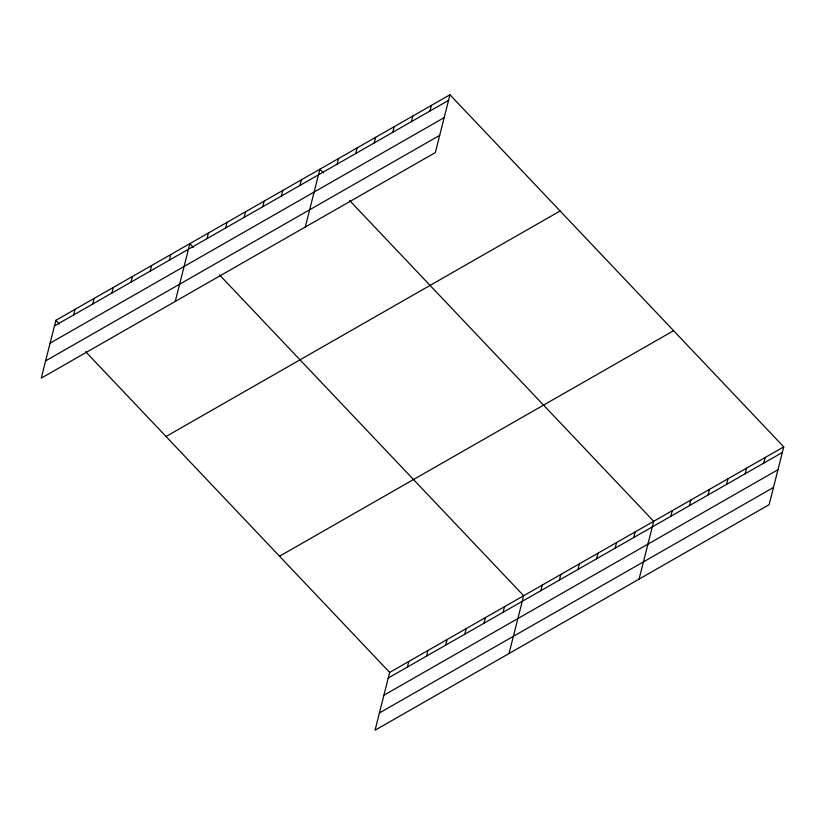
<?xml version="1.0" encoding="UTF-8"?>
<svg xmlns="http://www.w3.org/2000/svg" width="825" height="825" viewBox="0 0 825 825"><rect width="100%" height="100%" fill="white"/><g stroke="black" fill="none" stroke-linecap="round" stroke-linejoin="round"><path stroke-width="1.24" d="M449.955 94.782L55.873 320.317L41.25 378.128L435.332 152.594L449.955 94.782L783.75 446.872L769.127 504.683L375.045 730.218L389.668 672.406L783.75 446.872M73.6 314.975L75.023 309.365M92.74 304.012L94.163 298.413M111.88 293.061L113.303 287.451M131.02 282.109L132.443 276.499M150.16 271.157L151.583 265.547M169.3 260.195L170.723 254.595M175.24 301.445L189.863 243.633L193.359 247.325M207.023 238.611L208.447 233.001M225.607 227.978L227.019 222.368M244.179 217.346L245.602 211.736M262.762 206.714L264.175 201.104M281.335 196.082L282.758 190.472M299.918 185.45L301.331 179.84M305.281 227.019L319.914 169.208L323.41 172.899M337.074 164.185L338.487 158.575M355.647 153.553L357.07 147.943M374.23 142.921L375.643 137.311M392.803 132.289L394.226 126.679M411.386 121.657L412.799 116.047M429.959 111.024L431.382 105.414M407.395 667.064L408.808 661.454M426.535 656.112L427.948 650.502M445.675 645.15L447.088 639.54M464.815 634.198L466.238 628.588M483.955 623.246L485.378 617.636M503.095 612.294L504.518 606.684M509.025 653.534L523.658 595.722L219.584 274.993M540.818 590.7L542.231 585.09M559.391 580.068L560.814 574.458M577.974 569.436L579.387 563.826M596.547 558.803L597.97 553.193M615.13 548.171L616.543 542.561M633.703 537.539L635.126 531.929M639.076 579.109L653.699 521.297L349.635 200.568M670.859 516.275L672.282 510.665M689.442 505.642L690.855 500.032M708.015 495.01L709.438 489.4M726.598 484.378L728.011 478.768M745.171 473.746L746.594 468.136M763.754 463.114L765.167 457.504M54.46 325.927L448.542 100.392M50.098 343.148L444.18 117.624M45.612 360.896L439.684 135.362M166.031 436.507L560.113 210.973M279.52 556.215L673.602 330.691M388.255 678.016L782.327 452.482M383.893 695.238L777.975 469.714M379.397 712.986L773.479 487.462M55.873 320.317L59.379 324.008M85.604 351.667L389.668 672.406"/></g></svg>
